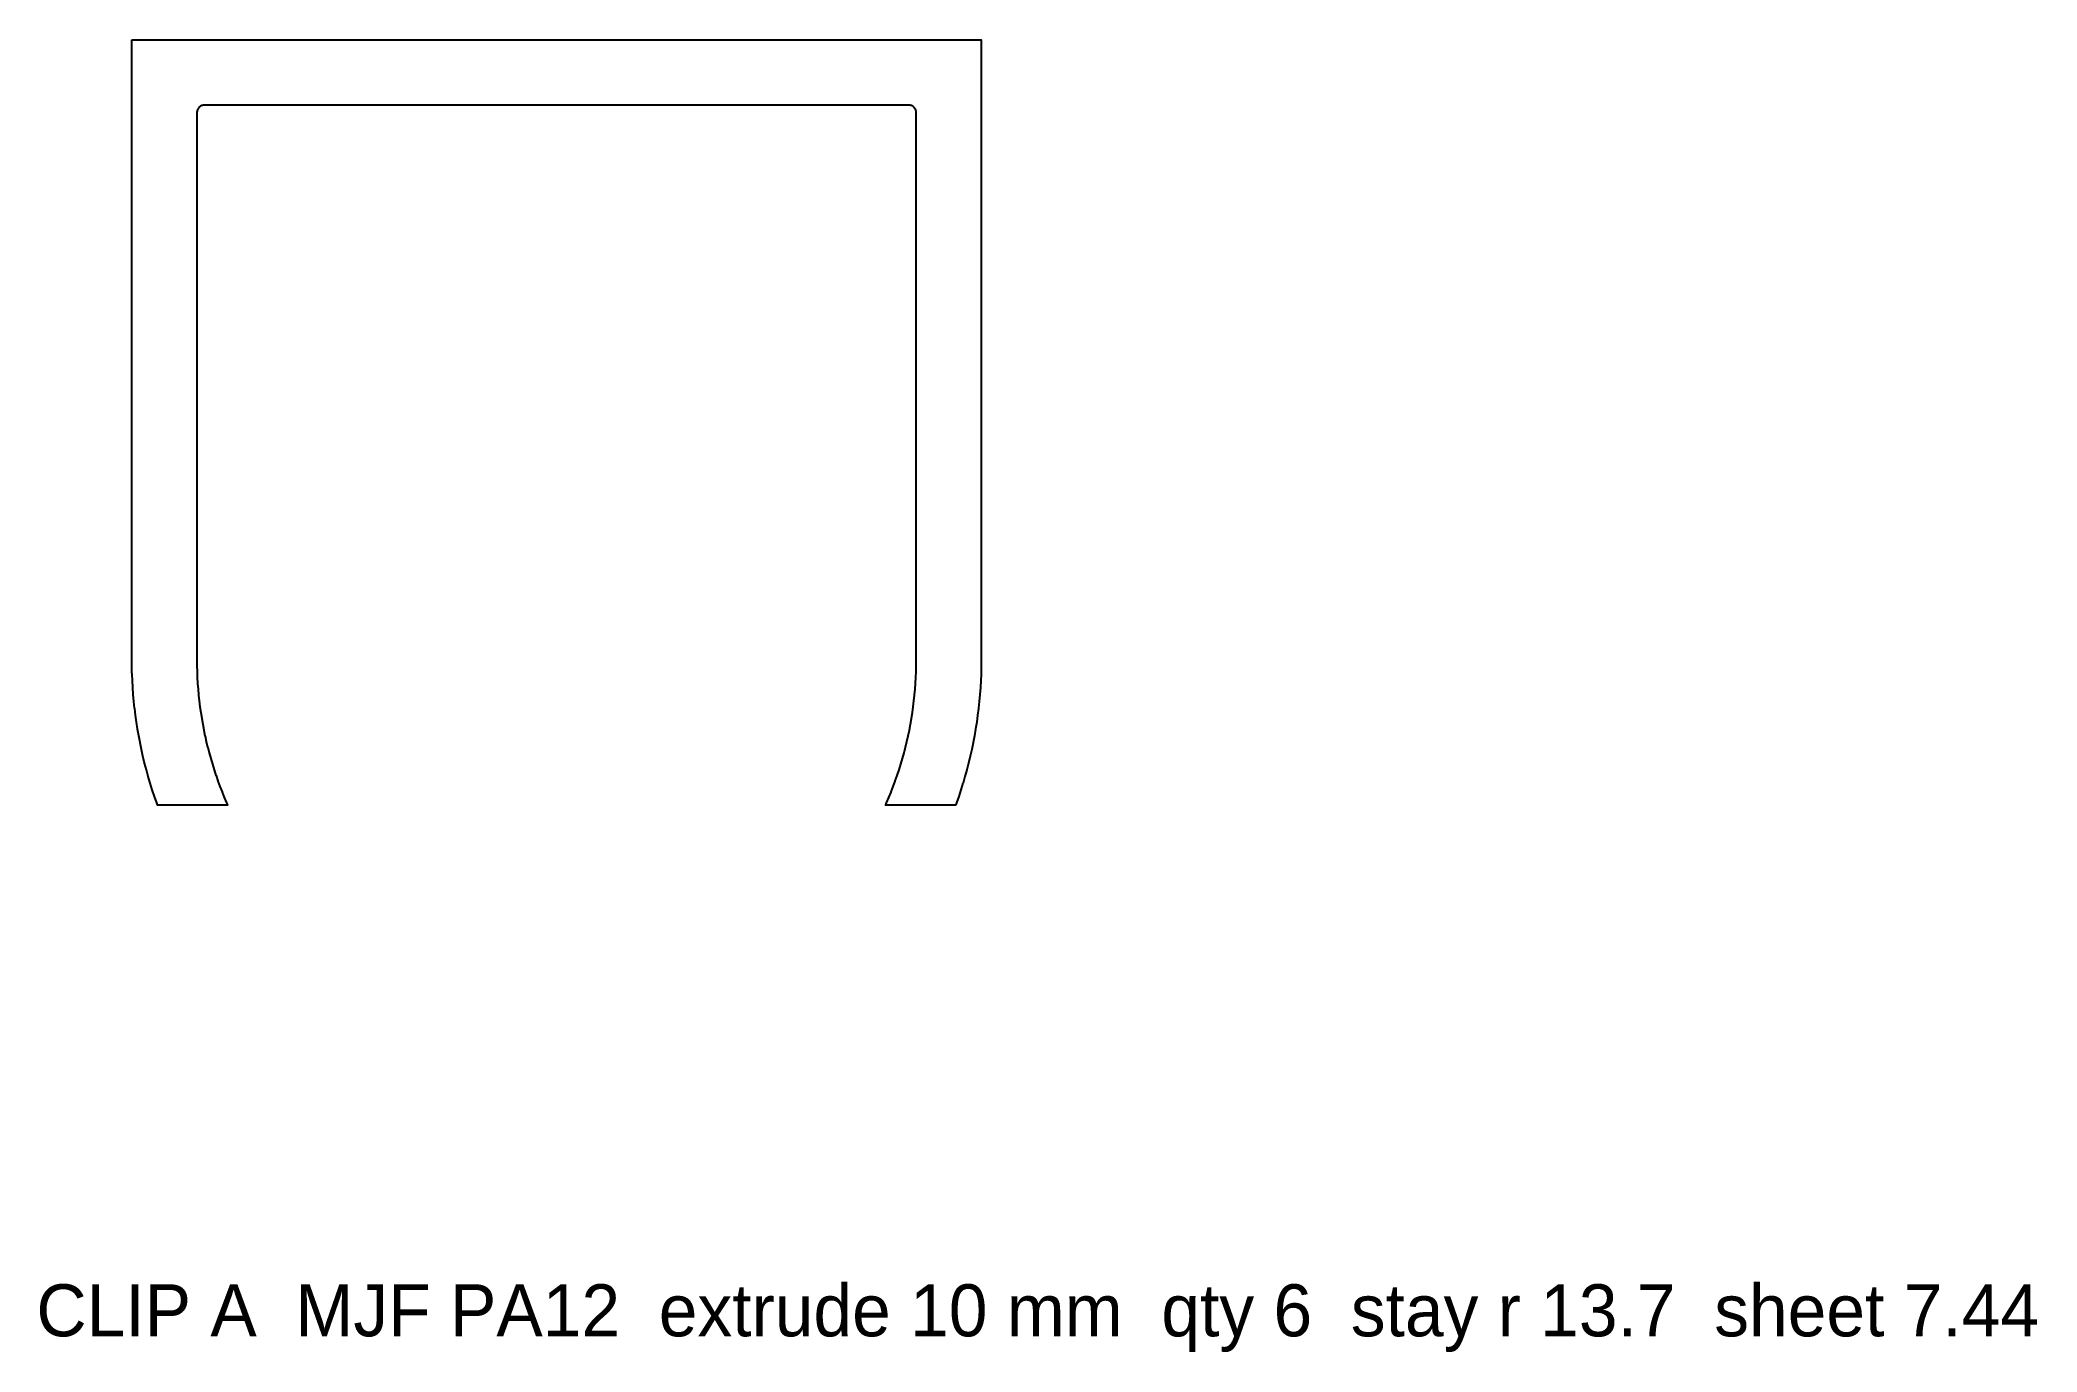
# Model space of a CAD drawing. Header units: millimetres. Extents: x -19.9 to 56.9, y -26.6 to 23.8.
import ezdxf

# ---------------------------------------------------------------- set-up
doc = ezdxf.new("R2010")
doc.units = ezdxf.units.MM
doc.layers.add('CUT', color=1, linetype='Continuous')
doc.layers.add('TEXT', color=7, linetype='Continuous')

msp = doc.modelspace()

# ---------------------------------------------------------------- linework, layer by layer
at = {"layer": 'CUT'}
msp.add_lwpolyline([(-16.329, 23.819), (-16.322, 23.82), (16.322, 23.82), (16.329, 23.819), (16.33, 23.812), (16.33, -0.493), (16.329, -0.5), (16.328, -0.503), (16.322, -0.533), (16.32, -0.564), (16.31, -0.8), (16.31, -0.802), (16.295, -1.067), (16.295, -1.069), (16.275, -1.333), (16.275, -1.336), (16.251, -1.599), (16.251, -1.602), (16.223, -1.865), (16.222, -1.867), (16.19, -2.13), (16.19, -2.133), (16.153, -2.395), (16.153, -2.397), (16.112, -2.659), (16.111, -2.661), (16.066, -2.922), (16.066, -2.924), (16.016, -3.185), (16.016, -3.187), (15.962, -3.446), (15.961, -3.449), (15.903, -3.707), (15.903, -3.709), (15.84, -3.967), (15.84, -3.969), (15.773, -4.225), (15.773, -4.228), (15.702, -4.483), (15.702, -4.485), (15.627, -4.739), (15.626, -4.741), (15.547, -4.994), (15.546, -4.996), (15.463, -5.248), (15.463, -5.25), (15.375, -5.5), (15.375, -5.502), (15.347, -5.578), (15.344, -5.585), (15.337, -5.585), (12.659, -5.585), (12.652, -5.585), (12.654, -5.578), (12.688, -5.503), (12.69, -5.498), (12.776, -5.295), (12.778, -5.29), (12.861, -5.085), (12.863, -5.08), (12.942, -4.874), (12.944, -4.869), (13.02, -4.661), (13.022, -4.657), (13.095, -4.448), (13.096, -4.443), (13.166, -4.233), (13.167, -4.228), (13.233, -4.017), (13.235, -4.012), (13.297, -3.8), (13.299, -3.795), (13.358, -3.582), (13.359, -3.577), (13.414, -3.363), (13.416, -3.358), (13.468, -3.143), (13.469, -3.138), (13.517, -2.922), (13.518, -2.917), (13.563, -2.7), (13.564, -2.696), (13.606, -2.478), (13.607, -2.473), (13.644, -2.255), (13.645, -2.25), (13.68, -2.032), (13.68, -2.027), (13.711, -1.808), (13.712, -1.803), (13.739, -1.583), (13.739, -1.578), (13.763, -1.358), (13.763, -1.353), (13.783, -1.133), (13.783, -1.128), (13.8, -0.907), (13.8, -0.902), (13.813, -0.681), (13.813, -0.676), (13.822, -0.455), (13.822, -0.45), (13.828, -0.229), (13.828, -0.224), (13.83, -0.001), (13.83, 0.001), (13.83, 21.02), (13.828, 21.049), (13.824, 21.078), (13.817, 21.107), (13.807, 21.134), (13.794, 21.161), (13.779, 21.186), (13.761, 21.21), (13.742, 21.232), (13.72, 21.251), (13.696, 21.269), (13.671, 21.284), (13.644, 21.297), (13.617, 21.307), (13.588, 21.314), (13.559, 21.318), (13.53, 21.32), (-13.53, 21.32), (-13.559, 21.318), (-13.588, 21.314), (-13.617, 21.307), (-13.644, 21.297), (-13.671, 21.284), (-13.696, 21.269), (-13.72, 21.251), (-13.742, 21.232), (-13.761, 21.21), (-13.779, 21.186), (-13.794, 21.161), (-13.807, 21.134), (-13.817, 21.107), (-13.824, 21.078), (-13.828, 21.049), (-13.83, 21.02), (-13.83, 0.001), (-13.83, -0.001), (-13.828, -0.224), (-13.828, -0.229), (-13.822, -0.45), (-13.822, -0.455), (-13.813, -0.676), (-13.813, -0.681), (-13.8, -0.902), (-13.8, -0.907), (-13.783, -1.128), (-13.783, -1.133), (-13.763, -1.353), (-13.763, -1.358), (-13.739, -1.578), (-13.739, -1.583), (-13.712, -1.803), (-13.711, -1.808), (-13.68, -2.027), (-13.68, -2.032), (-13.645, -2.25), (-13.644, -2.255), (-13.607, -2.473), (-13.606, -2.478), (-13.564, -2.696), (-13.563, -2.7), (-13.518, -2.917), (-13.517, -2.922), (-13.469, -3.138), (-13.468, -3.143), (-13.416, -3.358), (-13.414, -3.363), (-13.359, -3.577), (-13.358, -3.582), (-13.299, -3.795), (-13.297, -3.8), (-13.235, -4.012), (-13.233, -4.017), (-13.167, -4.228), (-13.166, -4.233), (-13.096, -4.443), (-13.095, -4.448), (-13.022, -4.657), (-13.02, -4.661), (-12.944, -4.869), (-12.942, -4.874), (-12.863, -5.08), (-12.861, -5.085), (-12.778, -5.29), (-12.776, -5.295), (-12.69, -5.498), (-12.688, -5.503), (-12.654, -5.578), (-12.652, -5.585), (-12.659, -5.585), (-15.337, -5.585), (-15.344, -5.585), (-15.347, -5.578), (-15.375, -5.502), (-15.375, -5.5), (-15.463, -5.25), (-15.463, -5.248), (-15.546, -4.996), (-15.547, -4.994), (-15.626, -4.741), (-15.627, -4.739), (-15.702, -4.485), (-15.702, -4.483), (-15.773, -4.228), (-15.773, -4.225), (-15.84, -3.969), (-15.84, -3.967), (-15.903, -3.709), (-15.903, -3.707), (-15.961, -3.449), (-15.962, -3.446), (-16.016, -3.187), (-16.016, -3.185), (-16.066, -2.924), (-16.066, -2.922), (-16.111, -2.661), (-16.112, -2.659), (-16.153, -2.397), (-16.153, -2.395), (-16.19, -2.133), (-16.19, -2.13), (-16.222, -1.867), (-16.223, -1.865), (-16.251, -1.602), (-16.251, -1.599), (-16.275, -1.336), (-16.275, -1.333), (-16.295, -1.069), (-16.295, -1.067), (-16.31, -0.802), (-16.31, -0.8), (-16.32, -0.564), (-16.322, -0.533), (-16.328, -0.503), (-16.329, -0.5), (-16.33, -0.493), (-16.33, 23.812), (-16.329, 23.819)], close=True, dxfattribs=at)

# ---------------------------------------------------------------- texts
at = {"layer": 'TEXT'}
msp.add_text('CLIP A  MJF PA12  extrude 10 mm  qty 6  stay r 13.7  sheet 7.44', height=2, dxfattribs=at).set_placement((-20, -26))

doc.saveas('drawing.dxf')
